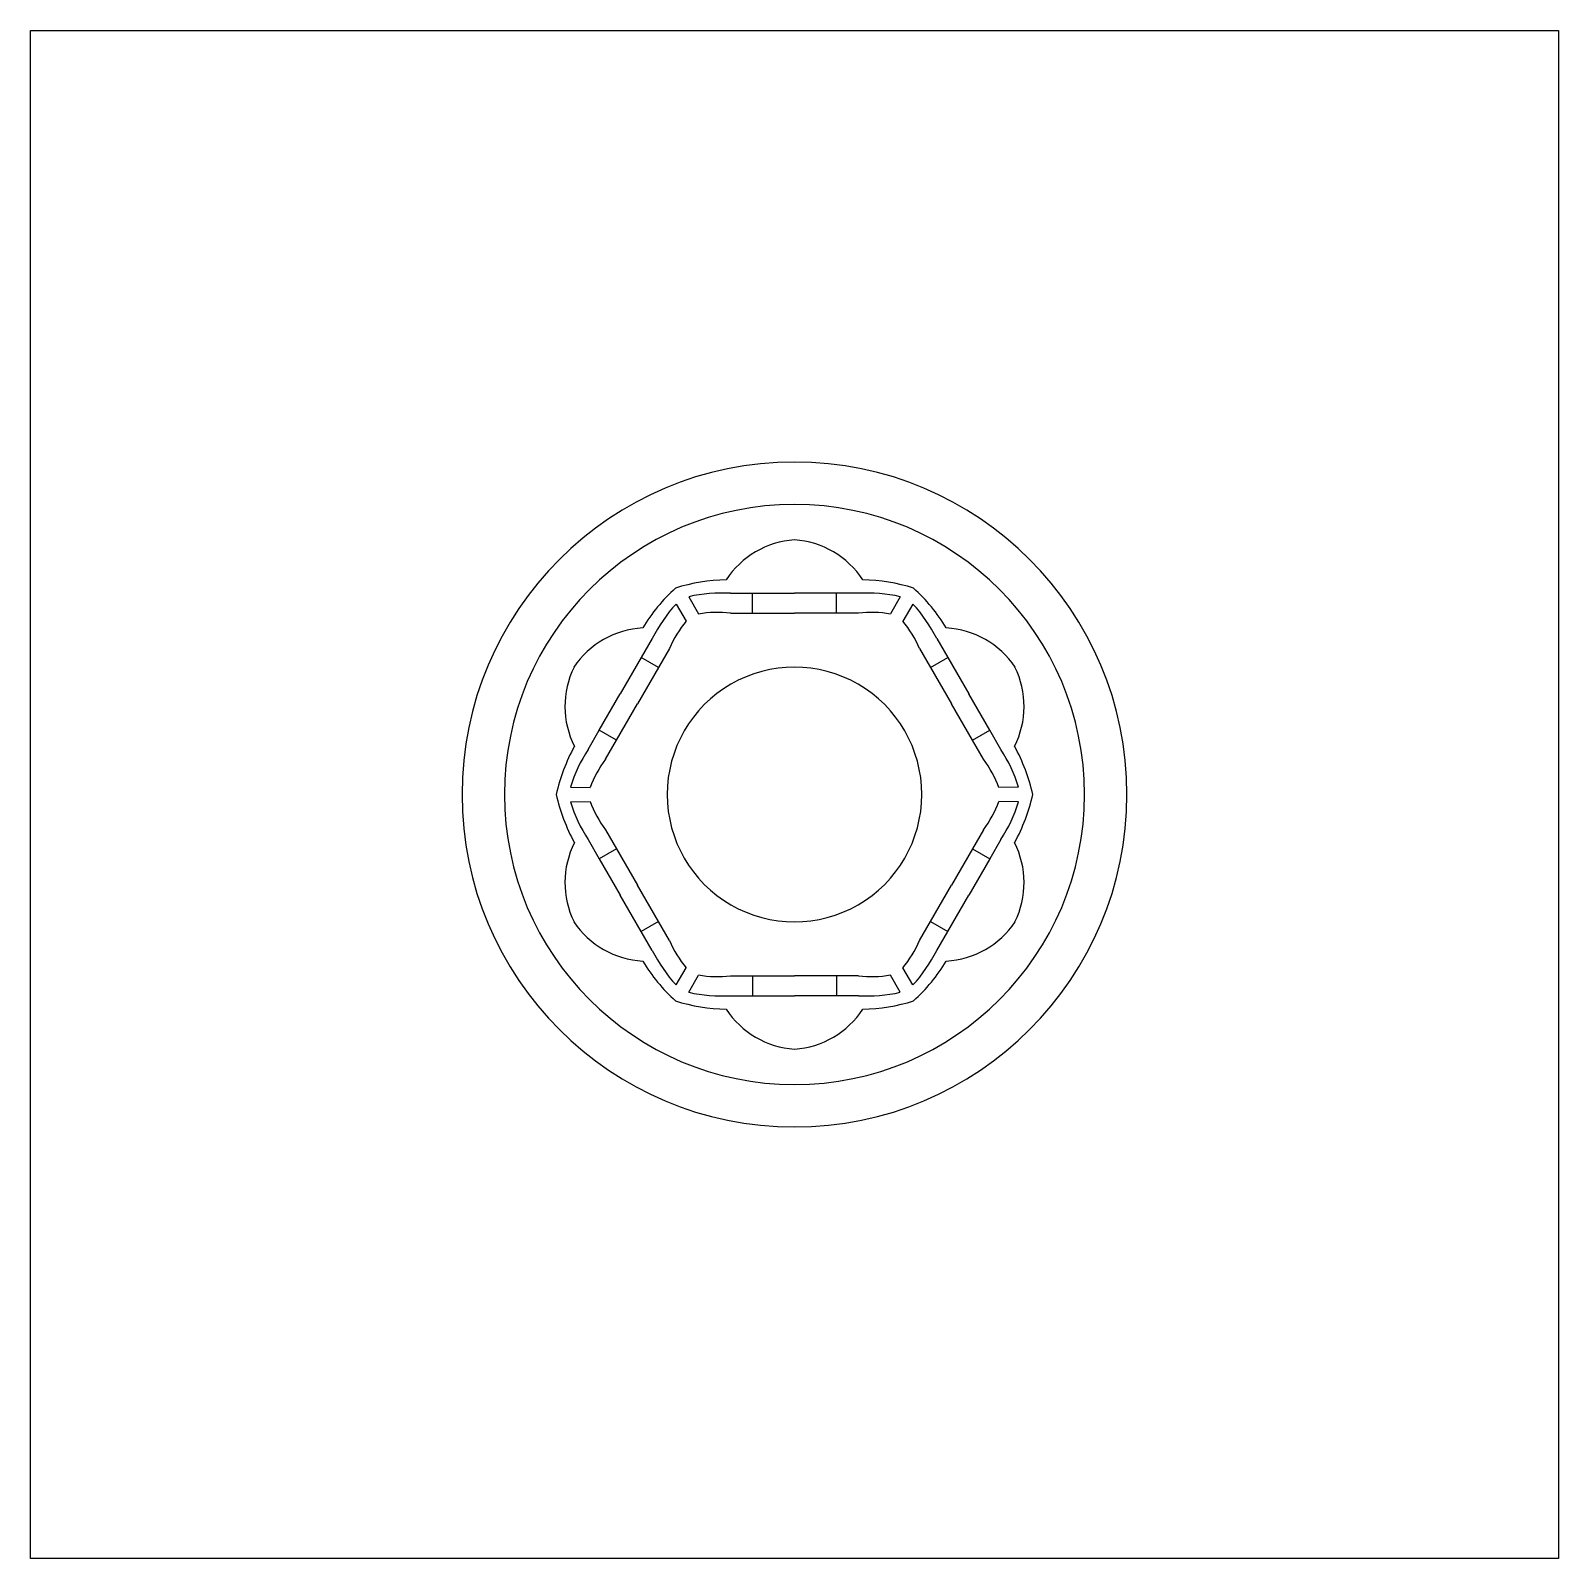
# Model space of a CAD drawing. Extents: x -54 to 54, y -54 to 54.
import ezdxf

# ---------------------------------------------------------------- set-up
doc = ezdxf.new("R2010")
doc.units = 0
doc.layers.add('default', color=7, linetype='CONTINUOUS')

msp = doc.modelspace()

# ---------------------------------------------------------------- linework, layer by layer
at = {"layer": 'default'}
for p, q in [((-54, -54), (-54, 54)), ((-54, 54), (54, 54)), ((54, 54), (54, -54)), ((-4.53, 14.22), (-2.96, 14.22)), ((-2.96, 14.22), (0, 14.22)), ((-2.96, 12.82), (-2.96, 14.22)), ((2.96, 14.22), (0, 14.22)), ((4.53, 14.22), (2.96, 14.22)), ((2.96, 12.82), (2.96, 14.22)), ((-8.37, 13.46), (-7.65, 12.26)), ((-7.47, 13.98), (-6.79, 12.76)), ((7.47, 13.98), (6.79, 12.76)), ((8.37, 13.46), (7.65, 12.26)), ((-4.53, 12.82), (-2.96, 12.82)), ((-2.96, 12.82), (0, 12.82)), ((2.96, 12.82), (0, 12.82)), ((4.53, 12.82), (2.96, 12.82)), ((-10.05, 11.03), (-10.84, 9.68)), ((10.05, 11.03), (10.84, 9.68)), ((-8.84, 10.33), (-9.62, 8.98)), ((8.84, 10.33), (9.62, 8.98)), ((-10.84, 9.68), (-12.32, 7.11)), ((-9.62, 8.98), (-11.1, 6.41)), ((-9.62, 8.98), (-10.84, 9.68)), ((9.62, 8.98), (10.84, 9.68)), ((9.62, 8.98), (11.1, 6.41)), ((10.84, 9.68), (12.32, 7.11)), ((-13.8, 4.55), (-12.32, 7.11)), ((13.8, 4.55), (12.32, 7.11)), ((-12.59, 3.85), (-11.1, 6.41)), ((12.59, 3.85), (11.1, 6.41)), ((-14.58, 3.19), (-13.8, 4.55)), ((-12.59, 3.85), (-13.8, 4.55)), ((12.59, 3.85), (13.8, 4.55)), ((14.58, 3.19), (13.8, 4.55)), ((-13.37, 2.49), (-12.59, 3.85)), ((13.37, 2.49), (12.59, 3.85)), ((-15.84, 0.52), (-14.44, 0.5)), ((15.84, 0.52), (14.44, 0.5)), ((-15.84, -0.52), (-14.44, -0.5)), ((15.84, -0.52), (14.44, -0.5)), ((-14.58, -3.19), (-13.8, -4.55)), ((-13.37, -2.49), (-12.59, -3.85)), ((13.37, -2.49), (12.59, -3.85)), ((14.58, -3.19), (13.8, -4.55)), ((-12.59, -3.85), (-13.8, -4.55)), ((-12.59, -3.85), (-11.1, -6.41)), ((12.59, -3.85), (11.1, -6.41)), ((12.59, -3.85), (13.8, -4.55)), ((-13.8, -4.55), (-12.32, -7.11)), ((13.8, -4.55), (12.32, -7.11)), ((-9.62, -8.98), (-11.1, -6.41)), ((9.62, -8.98), (11.1, -6.41)), ((-10.84, -9.68), (-12.32, -7.11)), ((10.84, -9.68), (12.32, -7.11)), ((-9.62, -8.98), (-10.84, -9.68)), ((-10.05, -11.03), (-10.84, -9.68)), ((-8.84, -10.33), (-9.62, -8.98)), ((8.84, -10.33), (9.62, -8.98)), ((9.62, -8.98), (10.84, -9.68)), ((10.05, -11.03), (10.84, -9.68)), ((-8.37, -13.46), (-7.65, -12.26)), ((-7.47, -13.98), (-6.79, -12.76)), ((-4.53, -12.82), (-2.96, -12.82)), ((-2.96, -12.82), (0, -12.82)), ((-2.96, -12.82), (-2.96, -14.22)), ((2.96, -12.82), (0, -12.82)), ((4.53, -12.82), (2.96, -12.82)), ((2.96, -12.82), (2.96, -14.22)), ((7.47, -13.98), (6.79, -12.76)), ((8.37, -13.46), (7.65, -12.26)), ((-4.53, -14.22), (-2.96, -14.22)), ((-2.96, -14.22), (0, -14.22)), ((2.96, -14.22), (0, -14.22)), ((4.53, -14.22), (2.96, -14.22)), ((54, -54), (-54, -54))]:
    msp.add_line(p, q, dxfattribs=at)
for centre, radius, start, end in [((0, 0), 23.5, 0, 180), ((0, 0), 20.5, 0, 180), ((0.4, 11.77), 6.24, 93.6856, 146.947), ((-0.4, 11.77), 6.24, 33.053, 86.3144), ((-4.55, 2.26), 12.92, 91.2374, 107.4331), ((4.55, 2.26), 12.92, 72.5669, 88.7626), ((0.32, 5.07), 12.92, 132.5669, 148.7626), ((-5.15, 3.76), 10.48, 86.6164, 102.812), ((5.15, 3.76), 10.48, 77.188, 93.3836), ((-0.32, 5.07), 12.92, 31.2374, 47.4331), ((-0.68, 6.34), 10.48, 137.188, 153.3836), ((0.68, 6.34), 10.48, 26.6164, 42.812), ((-1.48, 7.12), 8.03, 140.2356, 156.4313), ((-5.43, 4.84), 8.03, 83.5687, 99.7644), ((5.43, 4.84), 8.03, 80.2356, 96.4313), ((1.48, 7.12), 8.03, 23.5687, 39.7644), ((-10.4, 5.54), 6.24, 93.053, 146.3144), ((10.4, 5.54), 6.24, 33.6856, 86.947), ((-9.99, 6.23), 6.24, 153.6856, 206.947), ((0, 0), 9, 60, 120), ((9.99, 6.23), 6.24, 333.053, 26.3144), ((0, 0), 9, 120, 180), ((0, 0), 9, 0, 60), ((-4.23, -2.81), 12.92, 151.2374, 167.4331), ((4.23, -2.81), 12.92, 12.5669, 28.7626), ((-5.83, -2.58), 10.48, 146.6164, 162.812), ((-6.91, -2.28), 8.03, 143.5687, 159.7644), ((6.91, -2.28), 8.03, 20.2356, 36.4313), ((5.83, -2.58), 10.48, 17.188, 33.3836), ((0, 0), 23.5, 180, 0), ((0, 0), 20.5, 180, 0), ((-4.23, 2.81), 12.92, 192.5669, 208.7626), ((0, 0), 9, 180, 240), ((0, 0), 9, 300, 0), ((-5.83, 2.58), 10.48, 197.188, 213.3836), ((-6.91, 2.28), 8.03, 200.2356, 216.4313), ((6.91, 2.28), 8.03, 323.5687, 339.7644), ((5.83, 2.58), 10.48, 326.6164, 342.812), ((4.23, 2.81), 12.92, 331.2374, 347.4331), ((-9.99, -6.23), 6.24, 153.053, 206.3144), ((9.99, -6.23), 6.24, 333.6856, 26.947), ((0, 0), 9, 240, 300), ((-10.4, -5.54), 6.24, 213.6856, 266.947), ((10.4, -5.54), 6.24, 273.053, 326.3144), ((-1.48, -7.12), 8.03, 203.5687, 219.7644), ((1.48, -7.12), 8.03, 320.2356, 336.4313), ((0.32, -5.07), 12.92, 211.2374, 227.4331), ((-0.68, -6.34), 10.48, 206.6164, 222.812), ((0.68, -6.34), 10.48, 317.188, 333.3836), ((-0.32, -5.07), 12.92, 312.5669, 328.7626), ((-5.43, -4.84), 8.03, 260.2356, 276.4313), ((5.43, -4.84), 8.03, 263.5687, 279.7644), ((-5.15, -3.76), 10.48, 257.188, 273.3836), ((5.15, -3.76), 10.48, 266.6164, 282.812), ((-4.55, -2.26), 12.92, 252.5669, 268.7626), ((4.55, -2.26), 12.92, 271.2374, 287.4331), ((0.4, -11.77), 6.24, 213.053, 266.3144), ((-0.4, -11.77), 6.24, 273.6856, 326.947)]:
    msp.add_arc(centre, radius, start, end, dxfattribs=at)

doc.saveas('drawing.dxf')
